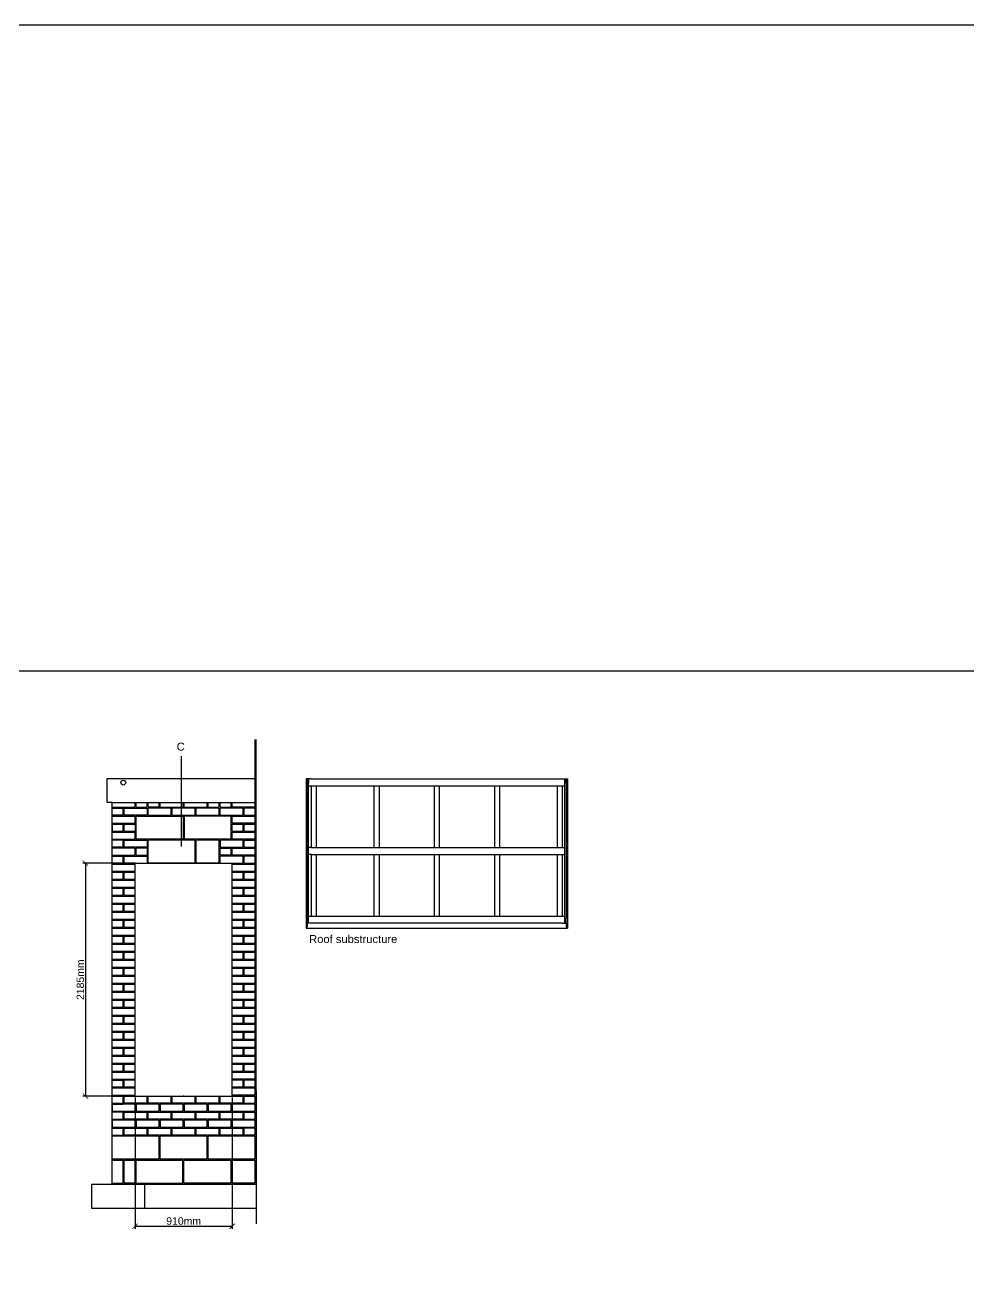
# Model space of a CAD drawing. Header units: millimetres. Extents: x -11841 to 102307, y -68819 to 40378.
# Drawn here: x 40680 to 49522, y 1399 to 13079 of the extents above; entities that cross this region are included whole.
import ezdxf

# ---------------------------------------------------------------- set-up
doc = ezdxf.new("R2010")
doc.units = ezdxf.units.MM
doc.linetypes.add('ACAD_ISO02W100', pattern=[15, 12, -3])
doc.layers.add('Border', color=7, linetype='Continuous', plot=False)
doc.styles.get("Standard").update_dxf_attribs({"font": 'Arial.ttf'})
doc.dimstyles.new('JRMStyle', dxfattribs={"dimtxt": 3.5, "dimasz": 2.5, "dimexe": 1.25, "dimexo": 0.625, "dimtad": 1, "dimdec": 0, "dimdsep": 46, "dimtxsty": 'Standard', "dimblk": 'ARCHTICK', "dimblk1": 'ARCHTICK', "dimblk2": 'ARCHTICK', "dimcen": 2.5, "dimadec": 0, "dimazin": 0, "dimtfac": 1, "dimtdec": 0, "dimtmove": 0, "dimatfit": 3, "dimldrblk": 'ARCHTICK', "dimfxl": 1, "dimarcsym": 0})

# ---------------------------------------------------------------- blocks, each defined once
blk = doc.blocks.new('_ArchTick')
at = {"color": 0, "linetype": 'ByBlock', "const_width": 0.15}
blk.add_lwpolyline([(-0.5, -0.5), (0.5, 0.5)], dxfattribs=at)
blk = doc.blocks.new('*D51')
at = {"color": 0, "lineweight": -2, "ltscale": 0.58, "transparency": 16777216}
for p, q in [((41700, 5223), (41223, 5223)), ((41248, 5223), (41248, 3038)), ((41700, 3038), (41223, 3038))]:
    blk.add_line(p, q, dxfattribs=at)
at = {"layer": 'Defpoints', "color": 0, "ltscale": 0.58, "transparency": 16777216}
for p in [(41713, 5223), (41248, 3038), (41713, 3038)]:
    blk.add_point(p, dxfattribs=at)
at = {"color": 0, "lineweight": -2, "ltscale": 0.58, "transparency": 16777216, "xscale": 50, "yscale": 50, "zscale": 50}
for p, rotation in [((41248, 5223), 90), ((41248, 3038), 270)]:
    blk.add_blockref('_ArchTick', p, dxfattribs=dict(at, rotation=rotation))
at = {"color": 0, "ltscale": 0.58, "transparency": 16777216, "insert": (41200, 4130), "char_height": 70, "attachment_point": 5, "rotation": 90}
blk.add_mtext('2185mm', dxfattribs=at)
blk = doc.blocks.new('*D52')
at = {"color": 0, "lineweight": -2, "ltscale": 0.58, "transparency": 16777216}
for p, q in [((41713, 3025), (41713, 1794)), ((42623, 3025), (42623, 1794)), ((41713, 1819), (42623, 1819))]:
    blk.add_line(p, q, dxfattribs=at)
at = {"layer": 'Defpoints', "color": 0, "ltscale": 0.58, "transparency": 16777216}
for p in [(41713, 3038), (42623, 3038), (42623, 1819)]:
    blk.add_point(p, dxfattribs=at)
at = {"color": 0, "lineweight": -2, "ltscale": 0.58, "transparency": 16777216, "xscale": 50, "yscale": 50, "zscale": 50, "rotation": 180}
blk.add_blockref('_ArchTick', (41713, 1819), dxfattribs=at)
at = {"color": 0, "lineweight": -2, "ltscale": 0.58, "transparency": 16777216, "xscale": 50, "yscale": 50, "zscale": 50}
blk.add_blockref('_ArchTick', (42623, 1819), dxfattribs=at)
at = {"color": 0, "ltscale": 0.58, "transparency": 16777216, "insert": (42168, 1868), "char_height": 70, "attachment_point": 5}
blk.add_mtext('910mm', dxfattribs=at)

msp = doc.modelspace()

# ---------------------------------------------------------------- linework, layer by layer
for p, q in [((29010.9, 7023.9), (102306.7, 7023.9)), ((42838, 3122.8), (42838, 6381.4)), ((42848, 3087.8), (42848, 6381.1)), ((41451, 5790.8), (41451, 6015.8)), ((41451, 6015.8), (42838, 6015.8)), ((43327.3, 6011.4), (43315.3, 6011.4)), ((43315.3, 6011.4), (43315.3, 4614.4)), ((43339.3, 6011.4), (43327.3, 6011.4)), ((43327.3, 6011.4), (43327.3, 4708.4)), ((43364.3, 6011.4), (43339.3, 6011.4)), ((43339.3, 6011.4), (43339.3, 5973.4)), ((43339.3, 4661.4), (43339.3, 6011.4)), ((43364.3, 6011.4), (45716.8, 6011.4)), ((45716.8, 6011.4), (45741.8, 6011.4)), ((45741.8, 6011.4), (45741.8, 5973.4)), ((45741.8, 6011.4), (45753.8, 6011.4)), ((45741.8, 4661.4), (45741.8, 6011.4)), ((45753.8, 6011.4), (45753.8, 4708.4)), ((45753.8, 6011.4), (45765.8, 6011.4)), ((45765.8, 6011.4), (45765.8, 4614.4)), ((43339.3, 5948.4), (45741.8, 5948.4)), ((43364.3, 5948.4), (43364.3, 5367.9)), ((43411.3, 5948.4), (43411.3, 5367.9)), ((43952.4, 5948.4), (43952.4, 5367.9)), ((43999.4, 5948.4), (43999.4, 5367.9)), ((44517, 5948.4), (44517, 5367.9)), ((44564, 5948.4), (44564, 5367.9)), ((45081.7, 5948.4), (45081.7, 5367.9)), ((45128.7, 5948.4), (45128.7, 5367.9)), ((45669.8, 5948.4), (45669.8, 5367.9)), ((45716.8, 5948.4), (45716.8, 5367.9)), ((45716.8, 5948.4), (45716.8, 5367.9)), ((41498, 5790.8), (41451, 5790.8)), ((41498, 2212.8), (41498, 5790.8)), ((41498, 5790.8), (42838, 5790.8)), ((41498, 5747.8), (41713, 5747.8)), ((41498, 5737.8), (41600.5, 5737.8)), ((41600.5, 5672.8), (41600.5, 5737.8)), ((41610.5, 5737.8), (41825.5, 5737.8)), ((41610.5, 5672.8), (41610.5, 5737.8)), ((41713, 5747.8), (41713, 5790.8)), ((41723, 5747.8), (41723, 5790.8)), ((41723, 5747.8), (41723, 5790.8)), ((41723, 5747.8), (41825.5, 5747.8)), ((41825.5, 5747.8), (41825.5, 5790.8)), ((41825.5, 5737.8), (41825.5, 5672.8)), ((41835.5, 5747.8), (41835.5, 5790.8)), ((41938, 5747.8), (41835.5, 5747.8)), ((41835.5, 5672.8), (41835.5, 5737.8)), ((42050.5, 5737.8), (41835.5, 5737.8)), ((41835.5, 5672.8), (41835.5, 5737.8)), ((41938, 5747.8), (41938, 5790.8)), ((41948, 5747.8), (41948, 5790.8)), ((41948, 5747.8), (41948, 5790.8)), ((41948, 5747.8), (42163, 5747.8)), ((42050.5, 5672.8), (42050.5, 5737.8)), ((42060.5, 5672.8), (42060.5, 5737.8)), ((42275.5, 5737.8), (42060.5, 5737.8)), ((42060.5, 5672.8), (42060.5, 5737.8)), ((42163, 5747.8), (42163, 5790.8)), ((42173, 5747.8), (42173, 5790.8)), ((42173, 5747.8), (42173, 5790.8)), ((42173, 5747.8), (42388, 5747.8)), ((42275.5, 5672.8), (42275.5, 5737.8)), ((42285.5, 5672.8), (42285.5, 5737.8)), ((42500.5, 5737.8), (42285.5, 5737.8)), ((42285.5, 5672.8), (42285.5, 5737.8)), ((42388, 5747.8), (42388, 5790.8)), ((42398, 5747.8), (42398, 5790.8)), ((42398, 5747.8), (42398, 5790.8)), ((42398, 5747.8), (42500.5, 5747.8)), ((42500.5, 5747.8), (42500.5, 5790.8)), ((42500.5, 5672.8), (42500.5, 5737.8)), ((42510.5, 5747.8), (42510.5, 5790.8)), ((42510.5, 5747.8), (42613, 5747.8)), ((42510.5, 5672.8), (42510.5, 5737.8)), ((42725.5, 5737.8), (42510.5, 5737.8)), ((42510.5, 5672.8), (42510.5, 5737.8)), ((42613, 5747.8), (42613, 5790.8)), ((42623, 5747.8), (42623, 5790.8)), ((42838, 5747.8), (42623, 5747.8)), ((42725.5, 5672.8), (42725.5, 5737.8)), ((42838, 5737.8), (42735.5, 5737.8)), ((42735.5, 5672.8), (42735.5, 5737.8)), ((41600.5, 5672.8), (41498, 5672.8)), ((41498, 5662.8), (41713, 5662.8)), ((41825.5, 5672.8), (41610.5, 5672.8)), ((41713, 5597.8), (41713, 5662.8)), ((41723, 5447.8), (41723, 5662.8)), ((41723, 5662.8), (42163, 5662.8)), ((41835.5, 5672.8), (42050.5, 5672.8)), ((42060.5, 5672.8), (42275.5, 5672.8)), ((42163, 5662.8), (42163, 5447.8)), ((42173, 5662.8), (42173, 5447.8)), ((42613, 5662.8), (42173, 5662.8)), ((42285.5, 5672.8), (42500.5, 5672.8)), ((42510.5, 5672.8), (42725.5, 5672.8)), ((42613, 5447.8), (42613, 5662.8)), ((42623, 5662.8), (42838, 5662.8)), ((42623, 5597.8), (42623, 5662.8)), ((42735.5, 5672.8), (42838, 5672.8)), ((42735.5, 5672.8), (42838, 5672.8)), ((41498, 5597.8), (41713, 5597.8)), ((41498, 5587.8), (41600.5, 5587.8)), ((41498, 5587.8), (41498, 5522.8)), ((41498, 5522.8), (41600.5, 5522.8)), ((41498, 5512.8), (41713, 5512.8)), ((41600.5, 5522.8), (41600.5, 5587.8)), ((41610.5, 5587.8), (41713, 5587.8)), ((41610.5, 5522.8), (41610.5, 5587.8)), ((41610.5, 5522.8), (41713, 5522.8)), ((41713, 5587.8), (41713, 5522.8)), ((41713, 5447.8), (41713, 5512.8)), ((42838, 5597.8), (42623, 5597.8)), ((42623, 5522.8), (42623, 5587.8)), ((42623, 5587.8), (42725.5, 5587.8)), ((42623, 5522.8), (42725.5, 5522.8)), ((42623, 5512.8), (42838, 5512.8)), ((42623, 5447.8), (42623, 5512.8)), ((42725.5, 5522.8), (42725.5, 5587.8)), ((42735.5, 5587.8), (42838, 5587.8)), ((42735.5, 5522.8), (42735.5, 5587.8)), ((42735.5, 5522.8), (42838, 5522.8)), ((41498, 5437.8), (41498, 5447.8)), ((41498, 5447.8), (41713, 5447.8)), ((41600.5, 5437.8), (41498, 5437.8)), ((41600.5, 5372.8), (41498, 5372.8)), ((41600.5, 5372.8), (41600.5, 5437.8)), ((41610.5, 5372.8), (41610.5, 5437.8)), ((41610.5, 5437.8), (41825.5, 5437.8)), ((41825.5, 5372.8), (41610.5, 5372.8)), ((42163, 5447.8), (41723, 5447.8)), ((41825.5, 5437.8), (41825.5, 5372.8)), ((41835.5, 5222.8), (41835.5, 5437.8)), ((42275.5, 5437.8), (41835.5, 5437.8)), ((42613, 5447.8), (42173, 5447.8)), ((42275.5, 5222.8), (42275.5, 5437.8)), ((42285.5, 5222.8), (42285.5, 5437.8)), ((42500.5, 5437.8), (42285.5, 5437.8)), ((42500.5, 5222.8), (42500.5, 5437.8)), ((42510.5, 5437.8), (42510.5, 5372.8)), ((42725.5, 5437.8), (42510.5, 5437.8)), ((42510.5, 5437.8), (42510.5, 5372.8)), ((42510.5, 5372.8), (42725.5, 5372.8)), ((42838, 5447.8), (42623, 5447.8)), ((42725.5, 5372.8), (42725.5, 5437.8)), ((42735.5, 5372.8), (42735.5, 5437.8)), ((42735.5, 5437.8), (42838, 5437.8)), ((42735.5, 5372.8), (42838, 5372.8)), ((42838, 5437.8), (42838, 5447.8)), ((41713, 5362.8), (41498, 5362.8)), ((41498, 5297.8), (41713, 5297.8)), ((41498, 5287.8), (41600.5, 5287.8)), ((41600.5, 5222.8), (41600.5, 5287.8)), ((41610.5, 5287.8), (41825.5, 5287.8)), ((41610.5, 5222.8), (41610.5, 5287.8)), ((41713, 5297.8), (41713, 5362.8)), ((41723, 5297.8), (41723, 5362.8)), ((41825.5, 5362.8), (41723, 5362.8)), ((41723, 5297.8), (41825.5, 5297.8)), ((41825.5, 5362.8), (41825.5, 5297.8)), ((41825.5, 5287.8), (41825.5, 5222.8)), ((42510.5, 5297.8), (42510.5, 5362.8)), ((42510.5, 5297.8), (42510.5, 5362.8)), ((42510.5, 5362.8), (42613, 5362.8)), ((42613, 5297.8), (42510.5, 5297.8)), ((42510.5, 5222.8), (42510.5, 5287.8)), ((42725.5, 5287.8), (42510.5, 5287.8)), ((42510.5, 5222.8), (42510.5, 5287.8)), ((42613, 5297.8), (42613, 5362.8)), ((42623, 5297.8), (42623, 5362.8)), ((42623, 5362.8), (42838, 5362.8)), ((42838, 5297.8), (42623, 5297.8)), ((42725.5, 5222.8), (42725.5, 5287.8)), ((42838, 5287.8), (42735.5, 5287.8)), ((42735.5, 5222.8), (42735.5, 5287.8)), ((43364.3, 5367.9), (43339.3, 5367.9)), ((43364.3, 5304.9), (43339.3, 5304.9)), ((43364.3, 5367.9), (45716.8, 5367.9)), ((43364.3, 5304.9), (43364.3, 4724.4)), ((43364.3, 5304.9), (45716.8, 5304.9)), ((43411.3, 5304.9), (43411.3, 4724.4)), ((43952.4, 5304.9), (43952.4, 4724.4)), ((43999.4, 5304.9), (43999.4, 4724.4)), ((44517, 5304.9), (44517, 4724.4)), ((44564, 5304.9), (44564, 4724.4)), ((45081.7, 5304.9), (45081.7, 4724.4)), ((45128.7, 5304.9), (45128.7, 4724.4)), ((45669.8, 5304.9), (45669.8, 4724.4)), ((45716.8, 5367.9), (45741.8, 5367.9)), ((45716.8, 5304.9), (45716.8, 4724.4)), ((45716.8, 5304.9), (45716.8, 4724.4)), ((45716.8, 5304.9), (45741.8, 5304.9)), ((41600.5, 5222.8), (41498, 5222.8)), ((41498, 5212.8), (41713, 5212.8)), ((41498, 5147.8), (41713, 5147.8)), ((41713, 5222.8), (41610.5, 5222.8)), ((41713, 3122.8), (41713, 5222.8)), ((41713, 5222.8), (42623, 5222.8)), ((42275.5, 5222.8), (41835.5, 5222.8)), ((42500.5, 5222.8), (42285.5, 5222.8)), ((42623, 3047.8), (42623, 5222.8)), ((42623, 5222.8), (42725.5, 5222.8)), ((42623, 5222.8), (42725.5, 5222.8)), ((42623, 5212.8), (42838, 5212.8)), ((42623, 5147.8), (42838, 5147.8)), ((42735.5, 5222.8), (42838, 5222.8)), ((42735.5, 5222.8), (42838, 5222.8)), ((41498, 5137.8), (41600.5, 5137.8)), ((41498, 5072.8), (41600.5, 5072.8)), ((41498, 5062.8), (41713, 5062.8)), ((41600.5, 5072.8), (41600.5, 5137.8)), ((41610.5, 5137.8), (41713, 5137.8)), ((41610.5, 5072.8), (41610.5, 5137.8)), ((41610.5, 5072.8), (41713, 5072.8)), ((42623, 5137.8), (42725.5, 5137.8)), ((42623, 5072.8), (42725.5, 5072.8)), ((42623, 5062.8), (42838, 5062.8)), ((42725.5, 5072.8), (42725.5, 5137.8)), ((42735.5, 5137.8), (42838, 5137.8)), ((42735.5, 5072.8), (42735.5, 5137.8)), ((42735.5, 5072.8), (42838, 5072.8)), ((41498, 4997.8), (41713, 4997.8)), ((41498, 4987.8), (41600.5, 4987.8)), ((41498, 4922.8), (41600.5, 4922.8)), ((41498, 4912.8), (41713, 4912.8)), ((41600.5, 4922.8), (41600.5, 4987.8)), ((41610.5, 4987.8), (41713, 4987.8)), ((41610.5, 4922.8), (41610.5, 4987.8)), ((41610.5, 4922.8), (41713, 4922.8)), ((42623, 4997.8), (42838, 4997.8)), ((42623, 4987.8), (42725.5, 4987.8)), ((42623, 4922.8), (42725.5, 4922.8)), ((42623, 4912.8), (42838, 4912.8)), ((42725.5, 4922.8), (42725.5, 4987.8)), ((42735.5, 4987.8), (42838, 4987.8)), ((42735.5, 4922.8), (42735.5, 4987.8)), ((42735.5, 4922.8), (42838, 4922.8)), ((41498, 4847.8), (41713, 4847.8)), ((41498, 4837.8), (41600.5, 4837.8)), ((41600.5, 4772.8), (41600.5, 4837.8)), ((41610.5, 4837.8), (41713, 4837.8)), ((41610.5, 4772.8), (41610.5, 4837.8)), ((42623, 4847.8), (42838, 4847.8)), ((42623, 4837.8), (42725.5, 4837.8)), ((42725.5, 4772.8), (42725.5, 4837.8)), ((42735.5, 4837.8), (42838, 4837.8)), ((42735.5, 4772.8), (42735.5, 4837.8)), ((41498, 4772.8), (41600.5, 4772.8)), ((41498, 4762.8), (41713, 4762.8)), ((41498, 4697.8), (41713, 4697.8)), ((41498, 4687.8), (41600.5, 4687.8)), ((41600.5, 4622.8), (41600.5, 4687.8)), ((41610.5, 4772.8), (41713, 4772.8)), ((41610.5, 4687.8), (41713, 4687.8)), ((41610.5, 4622.8), (41610.5, 4687.8)), ((42623, 4772.8), (42725.5, 4772.8)), ((42623, 4762.8), (42838, 4762.8)), ((42623, 4697.8), (42838, 4697.8)), ((42623, 4687.8), (42725.5, 4687.8)), ((42725.5, 4622.8), (42725.5, 4687.8)), ((42735.5, 4772.8), (42838, 4772.8)), ((42735.5, 4687.8), (42838, 4687.8)), ((42735.5, 4622.8), (42735.5, 4687.8)), ((43327.3, 4661.4), (43327.3, 4708.4)), ((43339.3, 4724.4), (45741.8, 4724.4)), ((45741.8, 4661.4), (45741.8, 4699.4)), ((45753.8, 4661.4), (45753.8, 4708.4)), ((41498, 4622.8), (41600.5, 4622.8)), ((41498, 4612.8), (41713, 4612.8)), ((41610.5, 4622.8), (41713, 4622.8)), ((42623, 4622.8), (42725.5, 4622.8)), ((42623, 4612.8), (42838, 4612.8)), ((42735.5, 4622.8), (42838, 4622.8)), ((43315.3, 4614.4), (43327.3, 4626.4)), ((43315.3, 4614.4), (45765.8, 4614.4)), ((43339.3, 4661.4), (43327.3, 4661.4)), ((43327.3, 4661.4), (43327.3, 4626.4)), ((43364.3, 4661.4), (43339.3, 4661.4)), ((45716.8, 4661.4), (43364.3, 4661.4)), ((45716.8, 4661.4), (45741.8, 4661.4)), ((45741.8, 4661.4), (45753.8, 4661.4)), ((45753.8, 4661.4), (45753.8, 4626.4)), ((45765.8, 4614.4), (45753.8, 4626.4)), ((41498, 4547.8), (41713, 4547.8)), ((41498, 4537.8), (41600.5, 4537.8)), ((41498, 4472.8), (41600.5, 4472.8)), ((41498, 4462.8), (41713, 4462.8)), ((41600.5, 4472.8), (41600.5, 4537.8)), ((41610.5, 4537.8), (41713, 4537.8)), ((41610.5, 4472.8), (41610.5, 4537.8)), ((41610.5, 4472.8), (41713, 4472.8)), ((42623, 4547.8), (42838, 4547.8)), ((42623, 4537.8), (42725.5, 4537.8)), ((42623, 4472.8), (42725.5, 4472.8)), ((42623, 4462.8), (42838, 4462.8)), ((42725.5, 4472.8), (42725.5, 4537.8)), ((42735.5, 4537.8), (42838, 4537.8)), ((42735.5, 4472.8), (42735.5, 4537.8)), ((42735.5, 4472.8), (42838, 4472.8)), ((41498, 4397.8), (41713, 4397.8)), ((41498, 4387.8), (41600.5, 4387.8)), ((41498, 4322.8), (41600.5, 4322.8)), ((41600.5, 4322.8), (41600.5, 4387.8)), ((41610.5, 4387.8), (41713, 4387.8)), ((41610.5, 4322.8), (41610.5, 4387.8)), ((41610.5, 4322.8), (41713, 4322.8)), ((42623, 4397.8), (42838, 4397.8)), ((42623, 4387.8), (42725.5, 4387.8)), ((42623, 4322.8), (42725.5, 4322.8)), ((42725.5, 4322.8), (42725.5, 4387.8)), ((42735.5, 4387.8), (42838, 4387.8)), ((42735.5, 4322.8), (42735.5, 4387.8)), ((42735.5, 4322.8), (42838, 4322.8)), ((41498, 4312.8), (41713, 4312.8)), ((41498, 4247.8), (41713, 4247.8)), ((41498, 4237.8), (41600.5, 4237.8)), ((41600.5, 4172.8), (41600.5, 4237.8)), ((41610.5, 4237.8), (41713, 4237.8)), ((41610.5, 4172.8), (41610.5, 4237.8)), ((42623, 4312.8), (42838, 4312.8)), ((42623, 4247.8), (42838, 4247.8)), ((42623, 4237.8), (42725.5, 4237.8)), ((42725.5, 4172.8), (42725.5, 4237.8)), ((42735.5, 4237.8), (42838, 4237.8)), ((42735.5, 4172.8), (42735.5, 4237.8)), ((41498, 4172.8), (41600.5, 4172.8)), ((41498, 4162.8), (41713, 4162.8)), ((41498, 4097.8), (41713, 4097.8)), ((41498, 4087.8), (41600.5, 4087.8)), ((41600.5, 4022.8), (41600.5, 4087.8)), ((41610.5, 4172.8), (41713, 4172.8)), ((41610.5, 4087.8), (41713, 4087.8)), ((41610.5, 4022.8), (41610.5, 4087.8)), ((42623, 4172.8), (42725.5, 4172.8)), ((42623, 4162.8), (42838, 4162.8)), ((42623, 4097.8), (42838, 4097.8)), ((42623, 4087.8), (42725.5, 4087.8)), ((42725.5, 4022.8), (42725.5, 4087.8)), ((42735.5, 4172.8), (42838, 4172.8)), ((42735.5, 4087.8), (42838, 4087.8)), ((42735.5, 4022.8), (42735.5, 4087.8)), ((41498, 4022.8), (41600.5, 4022.8)), ((41498, 4012.8), (41713, 4012.8)), ((41610.5, 4022.8), (41713, 4022.8)), ((42623, 4022.8), (42725.5, 4022.8)), ((42623, 4012.8), (42838, 4012.8)), ((42735.5, 4022.8), (42838, 4022.8)), ((41498, 3947.8), (41713, 3947.8)), ((41498, 3937.8), (41600.5, 3937.8)), ((41498, 3872.8), (41600.5, 3872.8)), ((41498, 3862.8), (41713, 3862.8)), ((41600.5, 3872.8), (41600.5, 3937.8)), ((41610.5, 3937.8), (41713, 3937.8)), ((41610.5, 3872.8), (41610.5, 3937.8)), ((41610.5, 3872.8), (41713, 3872.8)), ((42623, 3947.8), (42838, 3947.8)), ((42623, 3937.8), (42725.5, 3937.8)), ((42623, 3872.8), (42725.5, 3872.8)), ((42623, 3862.8), (42838, 3862.8)), ((42725.5, 3872.8), (42725.5, 3937.8)), ((42735.5, 3937.8), (42838, 3937.8)), ((42735.5, 3872.8), (42735.5, 3937.8)), ((42735.5, 3872.8), (42838, 3872.8)), ((41498, 3797.8), (41713, 3797.8)), ((41498, 3787.8), (41600.5, 3787.8)), ((41600.5, 3722.8), (41600.5, 3787.8)), ((41610.5, 3787.8), (41713, 3787.8)), ((41610.5, 3722.8), (41610.5, 3787.8)), ((42623, 3797.8), (42838, 3797.8)), ((42623, 3787.8), (42725.5, 3787.8)), ((42725.5, 3722.8), (42725.5, 3787.8)), ((42735.5, 3787.8), (42838, 3787.8)), ((42735.5, 3722.8), (42735.5, 3787.8)), ((41498, 3722.8), (41600.5, 3722.8)), ((41498, 3712.8), (41713, 3712.8)), ((41498, 3647.8), (41713, 3647.8)), ((41498, 3637.8), (41600.5, 3637.8)), ((41600.5, 3572.8), (41600.5, 3637.8)), ((41610.5, 3722.8), (41713, 3722.8)), ((41610.5, 3637.8), (41713, 3637.8)), ((41610.5, 3572.8), (41610.5, 3637.8)), ((42623, 3722.8), (42725.5, 3722.8)), ((42623, 3712.8), (42838, 3712.8)), ((42623, 3647.8), (42838, 3647.8)), ((42623, 3637.8), (42725.5, 3637.8)), ((42725.5, 3572.8), (42725.5, 3637.8)), ((42735.5, 3722.8), (42838, 3722.8)), ((42735.5, 3637.8), (42838, 3637.8)), ((42735.5, 3572.8), (42735.5, 3637.8)), ((41498, 3572.8), (41600.5, 3572.8)), ((41498, 3562.8), (41713, 3562.8)), ((41610.5, 3572.8), (41713, 3572.8)), ((42623, 3572.8), (42725.5, 3572.8)), ((42623, 3562.8), (42838, 3562.8)), ((42735.5, 3572.8), (42838, 3572.8)), ((41498, 3497.8), (41713, 3497.8)), ((41498, 3487.8), (41600.5, 3487.8)), ((41498, 3422.8), (41600.5, 3422.8)), ((41498, 3412.8), (41713, 3412.8)), ((41600.5, 3422.8), (41600.5, 3487.8)), ((41610.5, 3487.8), (41713, 3487.8)), ((41610.5, 3422.8), (41610.5, 3487.8)), ((41610.5, 3422.8), (41713, 3422.8)), ((42623, 3497.8), (42838, 3497.8)), ((42623, 3487.8), (42725.5, 3487.8)), ((42623, 3422.8), (42725.5, 3422.8)), ((42623, 3412.8), (42838, 3412.8)), ((42725.5, 3422.8), (42725.5, 3487.8)), ((42735.5, 3487.8), (42838, 3487.8)), ((42735.5, 3422.8), (42735.5, 3487.8)), ((42735.5, 3422.8), (42838, 3422.8)), ((41498, 3347.8), (41713, 3347.8)), ((41498, 3337.8), (41600.5, 3337.8)), ((41498, 3272.8), (41600.5, 3272.8)), ((41600.5, 3272.8), (41600.5, 3337.8)), ((41610.5, 3337.8), (41713, 3337.8)), ((41610.5, 3272.8), (41610.5, 3337.8)), ((41610.5, 3272.8), (41713, 3272.8)), ((42623, 3347.8), (42838, 3347.8)), ((42623, 3337.8), (42725.5, 3337.8)), ((42623, 3272.8), (42725.5, 3272.8)), ((42725.5, 3272.8), (42725.5, 3337.8)), ((42735.5, 3337.8), (42838, 3337.8)), ((42735.5, 3272.8), (42735.5, 3337.8)), ((42735.5, 3272.8), (42838, 3272.8)), ((41498, 3262.8), (41713, 3262.8)), ((41498, 3197.8), (41713, 3197.8)), ((41498, 3187.8), (41600.5, 3187.8)), ((41600.5, 3122.8), (41600.5, 3187.8)), ((41610.5, 3122.8), (41610.5, 3187.8)), ((41713, 3187.8), (41610.5, 3187.8)), ((42623, 3262.8), (42838, 3262.8)), ((42838, 3197.8), (42623, 3197.8)), ((42725.5, 3187.8), (42623, 3187.8)), ((42725.5, 3122.8), (42725.5, 3187.8)), ((42838, 3187.8), (42735.5, 3187.8)), ((42735.5, 3122.8), (42735.5, 3187.8)), ((41498, 3122.8), (41600.5, 3122.8)), ((41600.5, 3122.8), (41498, 3122.8)), ((41498, 3117.8), (41713, 3117.8)), ((41713, 3112.8), (41498, 3112.8)), ((41498, 3037.8), (41498, 3047.8)), ((41498, 3047.8), (41713, 3047.8)), ((41498, 3037.8), (41600.5, 3037.8)), ((41600.5, 3037.8), (41498, 3037.8)), ((41600.5, 3037.8), (42563, 3037.8)), ((41600.5, 2972.8), (41600.5, 3037.8)), ((41713, 3122.8), (41610.5, 3122.8)), ((41610.5, 2972.8), (41610.5, 3037.8)), ((41610.5, 3037.8), (41825.5, 3037.8)), ((41713, 3112.8), (41713, 3122.8)), ((41713, 3037.8), (41713, 3112.8)), ((41825.5, 2972.8), (41825.5, 3037.8)), ((41835.5, 2972.8), (41835.5, 3037.8)), ((41835.5, 3037.8), (42050.5, 3037.8)), ((41835.5, 2972.8), (41835.5, 3037.8)), ((41835.5, 3037.8), (42050.5, 3037.8)), ((42050.5, 2972.8), (42050.5, 3037.8)), ((42050.5, 2972.8), (42050.5, 3037.8)), ((42060.5, 2972.8), (42060.5, 3037.8)), ((42060.5, 3037.8), (42275.5, 3037.8)), ((42275.5, 2972.8), (42275.5, 3037.8)), ((42285.5, 2972.8), (42285.5, 3037.8)), ((42285.5, 3037.8), (42500.5, 3037.8)), ((42500.5, 2972.8), (42500.5, 3037.8)), ((42510.5, 2972.8), (42510.5, 3037.8)), ((42510.5, 3037.8), (42725.5, 3037.8)), ((42725.5, 3122.8), (42623, 3122.8)), ((42838, 3112.8), (42623, 3112.8)), ((42838, 3047.8), (42623, 3047.8)), ((42623, 3047.8), (42623, 3037.8)), ((42725.5, 2972.8), (42725.5, 3037.8)), ((42838, 3122.8), (42735.5, 3122.8)), ((42735.5, 2972.8), (42735.5, 3037.8)), ((42735.5, 3037.8), (42838, 3037.8)), ((42838, 3047.8), (42838, 3112.8)), ((42838, 2972.8), (42838, 3037.8)), ((42848, 3087.8), (42848, 1841.8)), ((41498, 2972.8), (41600.5, 2972.8)), ((41498, 2972.8), (41598, 2972.8)), ((41498, 2972.8), (41600.5, 2972.8)), ((41498, 2962.8), (41598, 2962.8)), ((41713, 2962.8), (41498, 2962.8)), ((41498, 2962.8), (41498, 2897.8)), ((41825.5, 2972.8), (41610.5, 2972.8)), ((41713, 2897.8), (41713, 2962.8)), ((41938, 2962.8), (41723, 2962.8)), ((41723, 2962.8), (41723, 2897.8)), ((42050.5, 2972.8), (41835.5, 2972.8)), ((42050.5, 2972.8), (41835.5, 2972.8)), ((41938, 2897.8), (41938, 2962.8)), ((42163, 2962.8), (41948, 2962.8)), ((41948, 2962.8), (41948, 2897.8)), ((42275.5, 2972.8), (42060.5, 2972.8)), ((42163, 2897.8), (42163, 2962.8)), ((42388, 2962.8), (42173, 2962.8)), ((42173, 2962.8), (42173, 2897.8)), ((42500.5, 2972.8), (42285.5, 2972.8)), ((42388, 2897.8), (42388, 2962.8)), ((42613, 2962.8), (42398, 2962.8)), ((42398, 2962.8), (42398, 2897.8)), ((42725.5, 2972.8), (42510.5, 2972.8)), ((42613, 2897.8), (42613, 2962.8)), ((42623, 2897.8), (42623, 2962.8)), ((42838, 2962.8), (42623, 2962.8)), ((42735.5, 2972.8), (42838, 2972.8)), ((42838, 2897.8), (42838, 2962.8)), ((41498, 2897.8), (41598, 2897.8)), ((41498, 2897.8), (41713, 2897.8)), ((41600.5, 2887.8), (41498, 2887.8)), ((41498, 2822.8), (41598, 2822.8)), ((41498, 2822.8), (41600.5, 2822.8)), ((41713, 2812.8), (41498, 2812.8)), ((41498, 2812.8), (41498, 2747.8)), ((41600.5, 2887.8), (42563, 2887.8)), ((41600.5, 2822.8), (41600.5, 2887.8)), ((41610.5, 2822.8), (41610.5, 2887.8)), ((41610.5, 2887.8), (41825.5, 2887.8)), ((41825.5, 2822.8), (41610.5, 2822.8)), ((41713, 2747.8), (41713, 2812.8)), ((41723, 2897.8), (41938, 2897.8)), ((41938, 2812.8), (41723, 2812.8)), ((41723, 2812.8), (41723, 2747.8)), ((41825.5, 2822.8), (41825.5, 2887.8)), ((41835.5, 2822.8), (41835.5, 2887.8)), ((41835.5, 2887.8), (42050.5, 2887.8)), ((41835.5, 2822.8), (41835.5, 2887.8)), ((41835.5, 2887.8), (42050.5, 2887.8)), ((42050.5, 2822.8), (41835.5, 2822.8)), ((42050.5, 2822.8), (41835.5, 2822.8)), ((41938, 2747.8), (41938, 2812.8)), ((41948, 2897.8), (42163, 2897.8)), ((42163, 2812.8), (41948, 2812.8)), ((41948, 2812.8), (41948, 2747.8)), ((42050.5, 2822.8), (42050.5, 2887.8)), ((42050.5, 2822.8), (42050.5, 2887.8)), ((42060.5, 2822.8), (42060.5, 2887.8)), ((42060.5, 2887.8), (42275.5, 2887.8)), ((42275.5, 2822.8), (42060.5, 2822.8)), ((42163, 2747.8), (42163, 2812.8)), ((42173, 2897.8), (42388, 2897.8)), ((42388, 2812.8), (42173, 2812.8)), ((42173, 2812.8), (42173, 2747.8)), ((42275.5, 2822.8), (42275.5, 2887.8)), ((42285.5, 2822.8), (42285.5, 2887.8)), ((42285.5, 2887.8), (42500.5, 2887.8)), ((42500.5, 2822.8), (42285.5, 2822.8)), ((42388, 2747.8), (42388, 2812.8)), ((42398, 2897.8), (42613, 2897.8)), ((42613, 2812.8), (42398, 2812.8)), ((42398, 2812.8), (42398, 2747.8)), ((42500.5, 2822.8), (42500.5, 2887.8)), ((42510.5, 2822.8), (42510.5, 2887.8)), ((42510.5, 2887.8), (42725.5, 2887.8)), ((42725.5, 2822.8), (42510.5, 2822.8)), ((42613, 2747.8), (42613, 2812.8)), ((42623, 2897.8), (42838, 2897.8)), ((42623, 2747.8), (42623, 2812.8)), ((42838, 2812.8), (42623, 2812.8)), ((42725.5, 2822.8), (42725.5, 2887.8)), ((42735.5, 2822.8), (42735.5, 2887.8)), ((42735.5, 2887.8), (42838, 2887.8)), ((42735.5, 2822.8), (42838, 2822.8)), ((42838, 2822.8), (42838, 2887.8)), ((42838, 2747.8), (42838, 2812.8)), ((41498, 2747.8), (41713, 2747.8)), ((41498, 2737.8), (41600.5, 2737.8)), ((41600.5, 2672.8), (41600.5, 2737.8)), ((41610.5, 2672.8), (41610.5, 2737.8)), ((41610.5, 2737.8), (41825.5, 2737.8)), ((41723, 2747.8), (41938, 2747.8)), ((41825.5, 2672.8), (41825.5, 2737.8)), ((41835.5, 2672.8), (41835.5, 2737.8)), ((41835.5, 2737.8), (42050.5, 2737.8)), ((41835.5, 2672.8), (41835.5, 2737.8)), ((41835.5, 2737.8), (42050.5, 2737.8)), ((41948, 2747.8), (42163, 2747.8)), ((42050.5, 2672.8), (42050.5, 2737.8)), ((42050.5, 2672.8), (42050.5, 2737.8)), ((42060.5, 2672.8), (42060.5, 2737.8)), ((42060.5, 2737.8), (42275.5, 2737.8)), ((42173, 2747.8), (42388, 2747.8)), ((42275.5, 2672.8), (42275.5, 2737.8)), ((42285.5, 2672.8), (42285.5, 2737.8)), ((42285.5, 2737.8), (42500.5, 2737.8)), ((42398, 2747.8), (42613, 2747.8)), ((42500.5, 2672.8), (42500.5, 2737.8)), ((42510.5, 2672.8), (42510.5, 2737.8)), ((42510.5, 2737.8), (42725.5, 2737.8)), ((42623, 2747.8), (42838, 2747.8)), ((42725.5, 2672.8), (42725.5, 2737.8)), ((42735.5, 2672.8), (42735.5, 2737.8)), ((42838, 2737.8), (42735.5, 2737.8)), ((42838, 2672.8), (42838, 2737.8)), ((41498, 2672.8), (41600.5, 2672.8)), ((41498, 2447.8), (41498, 2662.8)), ((41938, 2662.8), (41498, 2662.8)), ((41825.5, 2672.8), (41610.5, 2672.8)), ((42050.5, 2672.8), (41835.5, 2672.8)), ((42050.5, 2672.8), (41835.5, 2672.8)), ((41938, 2447.8), (41938, 2662.8)), ((41948, 2447.8), (41948, 2662.8)), ((42388, 2662.8), (41948, 2662.8)), ((42275.5, 2672.8), (42060.5, 2672.8)), ((42500.5, 2672.8), (42285.5, 2672.8)), ((42388, 2447.8), (42388, 2662.8)), ((42398, 2447.8), (42398, 2662.8)), ((42838, 2662.8), (42398, 2662.8)), ((42725.5, 2672.8), (42510.5, 2672.8)), ((42838, 2672.8), (42735.5, 2672.8)), ((42838, 2447.8), (42838, 2662.8)), ((41938, 2447.8), (41498, 2447.8)), ((41498, 2437.8), (41598, 2437.8)), ((41598, 2437.8), (41598, 2222.8)), ((41608, 2437.8), (41608, 2222.8)), ((41608, 2437.8), (41710.5, 2437.8)), ((41710.5, 2437.8), (41710.5, 2222.8)), ((41720.5, 2437.8), (42160.5, 2437.8)), ((41720.5, 2437.8), (41720.5, 2222.8)), ((42388, 2447.8), (41948, 2447.8)), ((42160.5, 2222.8), (42160.5, 2437.8)), ((42170.5, 2222.8), (42170.5, 2437.8)), ((42170.5, 2437.8), (42610.5, 2437.8)), ((42838, 2447.8), (42398, 2447.8)), ((42610.5, 2437.8), (42610.5, 2222.8)), ((42620.5, 2437.8), (42620.5, 2222.8)), ((42620.5, 2437.8), (42835.5, 2437.8)), ((42835.5, 2437.8), (42835.5, 2222.8)), ((41498, 2222.8), (41598, 2222.8)), ((41710.5, 2222.8), (41608, 2222.8)), ((41720.5, 2222.8), (42160.5, 2222.8)), ((42610.5, 2222.8), (42170.5, 2222.8)), ((42835.5, 2222.8), (42620.5, 2222.8)), ((41304, 2212.8), (41304, 1987.8)), ((41304, 2212.8), (42848, 2212.8)), ((41304, 1987.8), (41804, 1987.8)), ((41304, 1987.8), (42848, 1987.8))]:
    msp.add_line(p, q)
at = {"linetype": 'ACAD_ISO02W100'}
for p, q in [((42145.9, 6225.5), (42145.9, 5379.6)), ((41598, 3037.8), (42563, 3037.8)), ((41600.5, 3037.8), (42623, 3037.8)), ((41600.5, 2887.8), (42623, 2887.8)), ((41804, 1987.8), (41804, 2212.8))]:
    msp.add_line(p, q, dxfattribs=at)
at = {"ltscale": 0.58}
msp.add_circle((41602.1, 5977.1), 22.5, dxfattribs=at)
msp.add_point((42168, 3037.8))
at = {"layer": 'Border'}
msp.add_lwpolyline([(28999.2, 13078.6), (69839.5, 13078.6), (69839.5, -14220.6), (28999.2, -14220.6)], close=True, dxfattribs=at)

# ---------------------------------------------------------------- texts
at = {"char_height": 75, "attachment_point": 1}
for s, width, heights, insert in [('C', 250.367, [0], (42102.7, 6351.7)), ('Roof substructure', 1842.037, [119.1], (43344.4, 4548.6))]:
    msp.add_mtext_dynamic_manual_height_columns(s, width=width, gutter_width=12.5, heights=heights, dxfattribs=dict(at, insert=insert))

# ---------------------------------------------------------------- dimensions: what is measured, and where the dimension line sits
at = {"ltscale": 0.58}
dim = msp.add_linear_dim(base=(41247.8, 3037.8), p1=(41713, 5222.8), p2=(41713, 3037.8), angle=90, dimstyle='JRMStyle', override={"dimpost": 'mm'}, dxfattribs=at)
dim.commit()
dim.dimension.update_dxf_attribs({"geometry": '*D51', "text_midpoint": (41199.6, 4130.3)})
dim = msp.add_linear_dim(base=(42623, 1819.3), p1=(41713, 3037.8), p2=(42623, 3037.8), dimstyle='JRMStyle', override={"dimpost": 'mm'}, dxfattribs=at)
dim.commit()
dim.dimension.update_dxf_attribs({"geometry": '*D52', "text_midpoint": (42168, 1867.5)})

doc.saveas('drawing.dxf')
